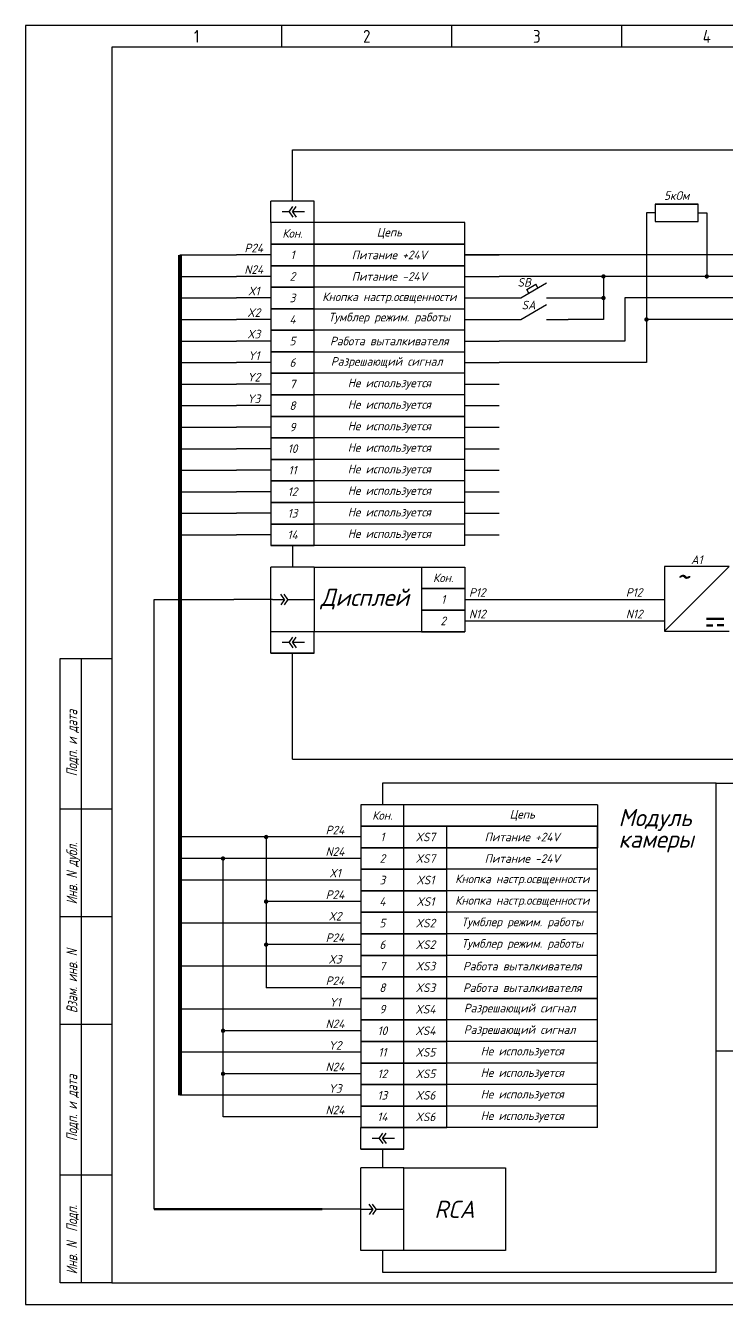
# Model space of a CAD drawing. Header units: millimetres. Extents: x 1328 to 12195, y -7 to 5934.
# Drawn here: x 1328 to 1490.8, y 1078 to 1375 of the extents above; entities that cross this region are included whole.
import ezdxf
from ezdxf.enums import TextEntityAlignment as Align

# ---------------------------------------------------------------- set-up
doc = ezdxf.new("R2010")
doc.units = ezdxf.units.MM
for name, color, linetype in [('ELEMENT', 2, 'Continuous'), ('FORMAT_LINE', 7, 'Continuous'), ('LINE', 3, 'Continuous'), ('TEXT', 7, 'Continuous'), ('Электроаппараты', 2, 'Continuous')]:
    doc.layers.add(name, color=color, linetype=linetype)
doc.styles.add('GOST_B', font='GOST_B.TTF', dxfattribs={"oblique": 15})
doc.styles.add('STYLE1', font='txtnew_w.shx', dxfattribs={"width": 0.8, "oblique": 15})

# ---------------------------------------------------------------- blocks, each defined once
blk = doc.blocks.new('FORMAT_A3-1')
for p, q in [((59.5, 292), (59.5, 297)), ((99, 292), (99, 297)), ((138.5, 292), (138.5, 297))]:
    blk.add_line(p, q)
at = {"color": 2}
for p, q in [((13, 5), (13, 150)), ((20, 115), (8, 115)), ((20, 90), (8, 90)), ((20, 65), (8, 65)), ((20, 30), (8, 30))]:
    blk.add_line(p, q, dxfattribs=at)
blk.add_lwpolyline([(0, 0), (420, 0), (420, 297), (0, 297)], close=True)
blk.add_lwpolyline([(20, 5), (415, 5), (415, 292), (20, 292)], close=True, dxfattribs=at)
blk.add_lwpolyline([(20, 5), (8, 5), (8, 150), (20, 150)], dxfattribs=at)
at = {"style": 'STYLE1', "width": 0.8}
for s, p in [('1', (39.75, 294.5)), ('2', (79.25, 294.5)), ('3', (118.75, 294.5)), ('4', (158.25, 294.5))]:
    blk.add_text(s, height=3, dxfattribs=at).set_placement(p, align=Align.MIDDLE_CENTER)
at = {"style": 'STYLE1', "oblique": 15, "width": 0.7}
for s, p in [('Подп. и дата', (12, 122.64)), ('Инв. N дубл.', (12, 92.91)), ('Взам. инв. N', (12, 67.64)), ('Подп. и дата', (12, 37.91)), ('Инв. N  Подп.', (12, 7))]:
    blk.add_text(s, height=2.5, rotation=90, dxfattribs=at).set_placement(p)

msp = doc.modelspace()

# ---------------------------------------------------------------- linework, layer by layer
at = {"layer": 'ELEMENT'}
for p, q in [((1474.23, 1333.52), (1474.23, 1329.52)), ((1484.23, 1333.52), (1474.23, 1333.52)), ((1474.23, 1333.52), (1484.23, 1333.52)), ((1484.23, 1329.52), (1484.23, 1333.52)), ((1474.23, 1329.52), (1484.23, 1329.52)), ((1443, 1311.74), (1449, 1315.24)), ((1444.43, 1313.73), (1446.52, 1314.95)), ((1444.93, 1312.87), (1444.43, 1313.73)), ((1447.02, 1314.09), (1446.52, 1314.95)), ((1438, 1311.74), (1443, 1311.74)), ((1443, 1306.74), (1449, 1310.24)), ((1449, 1311.74), (1454, 1311.74)), ((1438, 1306.74), (1443, 1306.74)), ((1449, 1306.74), (1454, 1306.74))]:
    msp.add_line(p, q, dxfattribs=at)
at = {"layer": 'ELEMENT', "color": 7}
msp.add_line((1484.23, 1331.52), (1486.23, 1331.52), dxfattribs=at)
at = {"layer": 'ELEMENT', "const_width": 0.5}
for points in [[(1461.98, 1316.74, 1), (1462.48, 1316.74, 1)], [(1485.98, 1316.74, 1), (1486.48, 1316.74, 1)], [(1461.98, 1311.74, 1), (1462.48, 1311.74, 1)], [(1471.98, 1306.74, 1), (1472.48, 1306.74, 1)], [(1373.62, 1141.56, 1), (1374.12, 1141.56, 1)], [(1373.62, 1131.56, 1), (1374.12, 1131.56, 1)]]:
    msp.add_lwpolyline(points, format="xyb", close=True, dxfattribs=at)
at = {"layer": 'ELEMENT', "color": 2, "const_width": 0.5}
for points in [[(1383.62, 1186.56, 1), (1384.12, 1186.56, 1)], [(1373.62, 1181.56, 1), (1374.12, 1181.56, 1)], [(1383.62, 1171.56, 1), (1384.12, 1171.56, 1)], [(1383.62, 1161.56, 1), (1384.12, 1161.56, 1)]]:
    msp.add_lwpolyline(points, format="xyb", close=True, dxfattribs=at)
at = {"layer": 'FORMAT_LINE'}
for p, q in [((1389.23, 1331.74), (1387.62, 1331.74)), ((1389.23, 1331.74), (1390.09, 1332.97)), ((1389.23, 1331.74), (1390.08, 1330.52)), ((1390, 1331.74), (1390.86, 1332.97)), ((1392.8, 1331.74), (1390, 1331.74)), ((1390, 1331.74), (1390.85, 1330.52)), ((1385.36, 1241.74), (1388.16, 1241.74)), ((1388.16, 1241.74), (1387.3, 1240.51)), ((1388.16, 1241.74), (1387.31, 1242.96)), ((1388.93, 1241.74), (1388.07, 1240.51)), ((1388.93, 1241.74), (1388.08, 1242.96)), ((1388.93, 1241.74), (1395, 1241.74)), ((1389.23, 1231.74), (1390.09, 1232.97)), ((1390, 1231.74), (1390.86, 1232.97)), ((1389.23, 1231.74), (1387.62, 1231.74)), ((1389.23, 1231.74), (1390.08, 1230.52)), ((1392.8, 1231.74), (1390, 1231.74)), ((1390, 1231.74), (1390.85, 1230.52)), ((1410.1, 1116.56), (1410.96, 1117.79)), ((1410.87, 1116.56), (1411.73, 1117.79)), ((1410.1, 1116.56), (1408.49, 1116.56)), ((1410.1, 1116.56), (1410.95, 1115.34)), ((1413.67, 1116.56), (1410.87, 1116.56)), ((1410.87, 1116.56), (1411.72, 1115.34)), ((1405.87, 1100.09), (1408.67, 1100.09)), ((1408.67, 1100.09), (1407.81, 1098.87)), ((1408.67, 1100.09), (1407.82, 1101.31)), ((1409.44, 1100.09), (1408.58, 1098.87)), ((1409.44, 1100.09), (1408.59, 1101.31)), ((1409.44, 1100.09), (1411.05, 1100.09))]:
    msp.add_line(p, q, dxfattribs=at)
at = {"layer": 'FORMAT_LINE', "color": 7}
for p, q in [((1474.23, 1331.52), (1472.23, 1331.52)), ((1472.23, 1331.52), (1472.23, 1306.74)), ((1486.23, 1331.52), (1486.23, 1316.74))]:
    msp.add_line(p, q, dxfattribs=at)
at = {"layer": 'FORMAT_LINE'}
msp.add_lwpolyline([(1488.39, 1142.28), (1488.39, 1142.28)], dxfattribs=at)
at = {"layer": 'LINE'}
for p, q in [((1363.87, 1321.74), (1370.85, 1321.74)), ((1370.85, 1321.74), (1377, 1321.74)), ((1430, 1321.74), (1438, 1321.74)), ((1438, 1321.74), (1430, 1321.74)), ((1363.88, 1316.74), (1377, 1316.74)), ((1363.88, 1311.74), (1377, 1311.74)), ((1363.88, 1306.74), (1377, 1306.74)), ((1363.88, 1301.74), (1377, 1301.74)), ((1363.88, 1296.74), (1377, 1296.74)), ((1363.88, 1291.74), (1377, 1291.74)), ((1363.88, 1286.74), (1377, 1286.74)), ((1363.88, 1281.74), (1377, 1281.74)), ((1363.88, 1276.74), (1377, 1276.74)), ((1363.88, 1271.74), (1377, 1271.74)), ((1363.88, 1266.74), (1377, 1266.74)), ((1363.88, 1261.74), (1377, 1261.74)), ((1363.87, 1256.74), (1377, 1256.74)), ((1357.86, 1100.09), (1357.86, 1241.74)), ((1357.86, 1241.74), (1376.41, 1241.74)), ((1363.87, 1181.56), (1363.87, 1181.56)), ((1393.87, 1176.56), (1363.87, 1176.56)), ((1393.87, 1166.56), (1363.87, 1166.56)), ((1393.87, 1156.56), (1363.87, 1156.56)), ((1393.87, 1146.56), (1363.87, 1146.56)), ((1393.87, 1136.56), (1363.87, 1136.56)), ((1393.87, 1126.56), (1363.87, 1126.56))]:
    msp.add_line(p, q, dxfattribs=at)
at = {"layer": 'LINE', "color": 1}
for p, q in [((1393.87, 1186.56), (1363.87, 1186.56)), ((1383.87, 1186.56), (1383.87, 1151.56)), ((1393.87, 1171.56), (1383.87, 1171.56)), ((1393.87, 1161.56), (1383.87, 1161.56)), ((1393.87, 1151.56), (1383.87, 1151.56))]:
    msp.add_line(p, q, dxfattribs=at)
at = {"layer": 'LINE', "color": 4}
for p, q in [((1393.87, 1181.56), (1363.87, 1181.56)), ((1373.87, 1121.56), (1373.87, 1181.56)), ((1393.87, 1141.56), (1373.87, 1141.56)), ((1393.87, 1131.56), (1373.87, 1131.56)), ((1393.87, 1121.56), (1373.87, 1121.56))]:
    msp.add_line(p, q, dxfattribs=at)
at = {"layer": 'LINE', "lineweight": 50}
msp.add_line((1396.91, 1100.09), (1357.86, 1100.09), dxfattribs=at)
at = {"layer": 'LINE'}
msp.add_lwpolyline([(1363.87, 1321.74, 1, 1, 0), (1363.87, 1126.56, 0, 0, 0)], format="xyseb", dxfattribs=at)
at = {"layer": 'TEXT'}
for p, q in [((1385, 1321.74), (1377, 1321.74)), ((1430, 1321.74), (1438, 1321.74)), ((1385, 1316.74), (1377, 1316.74)), ((1430, 1316.74), (1438, 1316.74)), ((1385, 1311.74), (1377, 1311.74)), ((1430, 1311.74), (1438, 1311.74)), ((1385, 1306.74), (1377, 1306.74)), ((1430, 1306.74), (1438, 1306.74)), ((1385, 1301.74), (1377, 1301.74)), ((1430, 1301.74), (1438, 1301.74)), ((1385, 1296.74), (1377, 1296.74)), ((1430, 1296.74), (1438, 1296.74)), ((1385, 1291.74), (1377, 1291.74)), ((1430, 1291.74), (1438, 1291.74)), ((1385, 1286.74), (1377, 1286.74)), ((1430, 1286.74), (1438, 1286.74)), ((1385, 1281.74), (1377, 1281.74)), ((1430, 1281.74), (1438, 1281.74)), ((1385, 1276.74), (1377, 1276.74)), ((1430, 1276.74), (1438, 1276.74)), ((1385, 1271.74), (1377, 1271.74)), ((1430, 1271.74), (1438, 1271.74)), ((1385, 1266.74), (1377, 1266.74)), ((1430, 1266.74), (1438, 1266.74)), ((1385, 1261.74), (1377, 1261.74)), ((1430, 1261.74), (1438, 1261.74)), ((1385, 1256.74), (1377, 1256.74)), ((1430, 1256.74), (1438, 1256.74)), ((1385.36, 1241.74), (1376.41, 1241.74)), ((1430, 1241.74), (1440, 1241.74)), ((1466.43, 1241.74), (1476.43, 1241.74)), ((1430, 1236.74), (1440, 1236.74)), ((1466.43, 1236.74), (1476.43, 1236.74)), ((1405.87, 1186.56), (1393.87, 1186.56)), ((1405.87, 1181.56), (1393.87, 1181.56)), ((1405.87, 1176.56), (1393.87, 1176.56)), ((1405.87, 1171.56), (1393.87, 1171.56)), ((1443.37, 1171.56), (1443.37, 1171.56)), ((1405.87, 1166.56), (1393.87, 1166.56)), ((1405.87, 1161.56), (1393.87, 1161.56)), ((1405.87, 1156.56), (1393.87, 1156.56)), ((1405.87, 1151.56), (1393.87, 1151.56)), ((1405.87, 1146.56), (1393.87, 1146.56)), ((1405.87, 1141.56), (1393.87, 1141.56)), ((1405.87, 1136.56), (1393.87, 1136.56)), ((1405.87, 1131.56), (1393.87, 1131.56)), ((1405.87, 1126.56), (1393.87, 1126.56)), ((1405.87, 1121.56), (1393.87, 1121.56)), ((1405.87, 1100.09), (1396.91, 1100.09))]:
    msp.add_line(p, q, dxfattribs=at)
at = {"layer": 'Электроаппараты'}
for p, q in [((1390, 1334.24), (1390, 1346.16)), ((1390, 1346.16), (1593.4, 1346.16)), ((1385, 1329.24), (1385, 1334.24)), ((1395, 1334.24), (1385, 1334.24)), ((1395, 1329.24), (1395, 1334.24)), ((1385, 1329.24), (1385, 1324.24)), ((1395, 1329.24), (1385, 1329.24)), ((1395, 1329.24), (1385, 1329.24)), ((1395, 1329.24), (1385, 1329.24)), ((1395, 1324.24), (1395, 1329.24)), ((1430, 1329.24), (1395, 1329.24)), ((1430, 1324.24), (1430, 1329.24)), ((1385, 1324.24), (1395, 1324.24)), ((1385, 1324.24), (1385, 1319.24)), ((1395, 1324.24), (1385, 1324.24)), ((1395, 1324.24), (1430, 1324.24)), ((1430, 1324.24), (1395, 1324.24)), ((1395, 1319.24), (1395, 1324.24)), ((1430, 1324.24), (1395, 1324.24)), ((1430, 1319.24), (1430, 1324.24)), ((1385, 1319.24), (1395, 1319.24)), ((1385, 1319.24), (1385, 1314.24)), ((1395, 1319.24), (1385, 1319.24)), ((1395, 1319.24), (1430, 1319.24)), ((1430, 1319.24), (1395, 1319.24)), ((1395, 1314.24), (1395, 1319.24)), ((1430, 1319.24), (1395, 1319.24)), ((1430, 1314.24), (1430, 1319.24)), ((1385, 1314.24), (1395, 1314.24)), ((1385, 1314.24), (1385, 1309.24)), ((1395, 1314.24), (1385, 1314.24)), ((1430, 1314.24), (1395, 1314.24)), ((1395, 1309.24), (1395, 1314.24)), ((1430, 1314.24), (1395, 1314.24)), ((1430, 1309.24), (1430, 1314.24)), ((1492.51, 1311.74), (1467.23, 1311.74)), ((1467.23, 1311.74), (1467.23, 1301.74)), ((1385, 1309.24), (1395, 1309.24)), ((1385, 1309.24), (1385, 1304.24)), ((1395, 1309.24), (1385, 1309.24)), ((1395, 1304.24), (1395, 1309.24)), ((1395, 1309.24), (1430, 1309.24)), ((1430, 1304.24), (1430, 1309.24)), ((1385, 1304.24), (1395, 1304.24)), ((1385, 1304.24), (1385, 1299.24)), ((1395, 1304.24), (1385, 1304.24)), ((1430, 1304.24), (1395, 1304.24)), ((1395, 1299.24), (1395, 1304.24)), ((1430, 1304.24), (1395, 1304.24)), ((1430, 1299.24), (1430, 1304.24)), ((1492.51, 1306.74), (1472.23, 1306.74)), ((1472.23, 1306.74), (1472.23, 1296.74)), ((1467.23, 1301.74), (1438, 1301.74)), ((1385, 1299.24), (1395, 1299.24)), ((1385, 1299.24), (1385, 1294.24)), ((1395, 1299.24), (1385, 1299.24)), ((1395, 1294.24), (1395, 1299.24)), ((1395, 1299.24), (1430, 1299.24)), ((1430, 1294.24), (1430, 1299.24)), ((1472.23, 1296.74), (1438, 1296.74)), ((1385, 1294.24), (1395, 1294.24)), ((1385, 1294.24), (1385, 1289.24)), ((1395, 1294.24), (1385, 1294.24)), ((1430, 1294.24), (1395, 1294.24)), ((1395, 1289.24), (1395, 1294.24)), ((1430, 1294.24), (1395, 1294.24)), ((1430, 1289.24), (1430, 1294.24)), ((1385, 1289.24), (1395, 1289.24)), ((1395, 1289.24), (1385, 1289.24)), ((1385, 1289.24), (1385, 1284.24)), ((1430, 1289.24), (1395, 1289.24)), ((1430, 1289.24), (1395, 1289.24)), ((1395, 1284.24), (1395, 1289.24)), ((1430, 1284.24), (1430, 1289.24)), ((1385, 1284.24), (1395, 1284.24)), ((1385, 1284.24), (1385, 1279.24)), ((1395, 1284.24), (1385, 1284.24)), ((1395, 1284.24), (1430, 1284.24)), ((1430, 1284.24), (1395, 1284.24)), ((1395, 1279.24), (1395, 1284.24)), ((1430, 1284.24), (1395, 1284.24)), ((1430, 1279.24), (1430, 1284.24)), ((1385, 1279.24), (1395, 1279.24)), ((1385, 1279.24), (1385, 1274.24)), ((1395, 1279.24), (1385, 1279.24)), ((1430, 1279.24), (1395, 1279.24)), ((1395, 1274.24), (1395, 1279.24)), ((1430, 1279.24), (1395, 1279.24)), ((1430, 1274.24), (1430, 1279.24)), ((1385, 1274.24), (1395, 1274.24)), ((1385, 1274.24), (1385, 1269.24)), ((1395, 1274.24), (1385, 1274.24)), ((1430, 1274.24), (1395, 1274.24)), ((1395, 1269.24), (1395, 1274.24)), ((1430, 1274.24), (1395, 1274.24)), ((1430, 1269.24), (1430, 1274.24)), ((1385, 1269.24), (1395, 1269.24)), ((1385, 1269.24), (1385, 1264.24)), ((1395, 1269.24), (1385, 1269.24)), ((1430, 1269.24), (1395, 1269.24)), ((1395, 1264.24), (1395, 1269.24)), ((1430, 1269.24), (1395, 1269.24)), ((1430, 1264.24), (1430, 1269.24)), ((1385, 1264.24), (1395, 1264.24)), ((1385, 1264.24), (1385, 1259.24)), ((1395, 1264.24), (1385, 1264.24)), ((1430, 1264.24), (1395, 1264.24)), ((1395, 1259.24), (1395, 1264.24)), ((1430, 1264.24), (1395, 1264.24)), ((1430, 1259.24), (1430, 1264.24)), ((1385, 1259.24), (1395, 1259.24)), ((1385, 1259.24), (1385, 1254.24)), ((1395, 1259.24), (1385, 1259.24)), ((1430, 1259.24), (1395, 1259.24)), ((1395, 1254.24), (1395, 1259.24)), ((1430, 1259.24), (1395, 1259.24)), ((1430, 1254.24), (1430, 1259.24)), ((1385, 1254.24), (1395, 1254.24)), ((1395, 1254.24), (1385, 1254.24)), ((1390, 1254.24), (1390, 1249.24)), ((1430, 1254.24), (1395, 1254.24)), ((1430, 1254.24), (1395, 1254.24)), ((1385, 1234.24), (1385, 1249.24)), ((1395, 1249.24), (1385, 1249.24)), ((1395, 1249.24), (1420, 1249.24)), ((1395, 1249.24), (1395, 1234.24)), ((1420, 1249.24), (1420, 1234.24)), ((1420, 1249.24), (1430, 1249.24)), ((1430, 1249.24), (1430, 1244.24)), ((1430, 1244.24), (1420, 1244.24)), ((1420, 1244.24), (1430, 1244.24)), ((1430, 1244.24), (1430, 1239.24)), ((1430, 1239.24), (1420, 1239.24)), ((1420, 1239.24), (1430, 1239.24)), ((1430, 1239.24), (1430, 1234.24)), ((1420, 1234.24), (1385, 1234.24)), ((1385, 1229.24), (1385, 1234.24)), ((1395, 1234.24), (1385, 1234.24)), ((1395, 1229.24), (1395, 1234.24)), ((1430, 1234.24), (1420, 1234.24)), ((1420, 1234.24), (1430, 1234.24)), ((1385, 1229.24), (1395, 1229.24)), ((1395, 1229.24), (1385, 1229.24)), ((1395, 1229.24), (1385, 1229.24)), ((1390, 1204.63), (1593.4, 1204.63)), ((1488.39, 1199.06), (1410.87, 1199.06)), ((1410.87, 1199.06), (1410.87, 1194.06)), ((1488.39, 1085.5), (1488.39, 1199.06)), ((1488.39, 1199.06), (1523.39, 1199.06)), ((1405.87, 1194.06), (1405.87, 1189.06)), ((1415.87, 1194.06), (1405.87, 1194.06)), ((1425.87, 1194.06), (1415.87, 1194.06)), ((1415.87, 1189.06), (1415.87, 1194.06)), ((1460.87, 1194.06), (1425.87, 1194.06)), ((1460.87, 1194.06), (1460.87, 1189.06)), ((1405.87, 1189.06), (1405.87, 1184.06)), ((1405.87, 1189.06), (1415.87, 1189.06)), ((1415.87, 1189.06), (1405.87, 1189.06)), ((1415.87, 1189.06), (1425.87, 1189.06)), ((1425.87, 1189.06), (1415.87, 1189.06)), ((1415.87, 1184.06), (1415.87, 1189.06)), ((1425.87, 1189.06), (1460.87, 1189.06)), ((1460.87, 1189.06), (1425.87, 1189.06)), ((1425.87, 1184.06), (1425.87, 1189.06)), ((1460.87, 1189.06), (1425.87, 1189.06)), ((1460.87, 1184.06), (1460.87, 1189.06)), ((1460.87, 1189.06), (1460.87, 1184.06)), ((1405.87, 1184.06), (1405.87, 1179.06)), ((1405.87, 1184.06), (1415.87, 1184.06)), ((1415.87, 1184.06), (1405.87, 1184.06)), ((1415.87, 1184.06), (1425.87, 1184.06)), ((1425.87, 1184.06), (1415.87, 1184.06)), ((1415.87, 1179.06), (1415.87, 1184.06)), ((1425.87, 1184.06), (1460.87, 1184.06)), ((1460.87, 1184.06), (1425.87, 1184.06)), ((1425.87, 1179.06), (1425.87, 1184.06)), ((1460.87, 1184.06), (1425.87, 1184.06)), ((1460.87, 1179.06), (1460.87, 1184.06)), ((1405.87, 1179.06), (1405.87, 1174.06)), ((1405.87, 1179.06), (1415.87, 1179.06)), ((1415.87, 1179.06), (1405.87, 1179.06)), ((1415.87, 1179.06), (1425.87, 1179.06)), ((1425.87, 1179.06), (1415.87, 1179.06)), ((1415.87, 1174.06), (1415.87, 1179.06)), ((1460.87, 1179.06), (1425.87, 1179.06)), ((1425.87, 1174.06), (1425.87, 1179.06)), ((1460.87, 1179.06), (1425.87, 1179.06)), ((1460.87, 1174.06), (1460.87, 1179.06)), ((1405.87, 1174.06), (1405.87, 1169.06)), ((1405.87, 1174.06), (1415.87, 1174.06)), ((1415.87, 1174.06), (1405.87, 1174.06)), ((1415.87, 1174.06), (1425.87, 1174.06)), ((1425.87, 1174.06), (1415.87, 1174.06)), ((1415.87, 1169.06), (1415.87, 1174.06)), ((1460.87, 1174.06), (1425.87, 1174.06)), ((1425.87, 1169.06), (1425.87, 1174.06)), ((1460.87, 1174.06), (1425.87, 1174.06)), ((1460.87, 1169.06), (1460.87, 1174.06)), ((1405.87, 1169.06), (1405.87, 1164.06)), ((1405.87, 1169.06), (1415.87, 1169.06)), ((1415.87, 1169.06), (1405.87, 1169.06)), ((1415.87, 1169.06), (1425.87, 1169.06)), ((1425.87, 1169.06), (1415.87, 1169.06)), ((1415.87, 1164.06), (1415.87, 1169.06)), ((1460.87, 1169.06), (1425.87, 1169.06)), ((1425.87, 1164.06), (1425.87, 1169.06)), ((1460.87, 1169.06), (1425.87, 1169.06)), ((1460.87, 1164.06), (1460.87, 1169.06)), ((1405.87, 1164.06), (1405.87, 1159.06)), ((1405.87, 1164.06), (1415.87, 1164.06)), ((1415.87, 1164.06), (1405.87, 1164.06)), ((1415.87, 1164.06), (1425.87, 1164.06)), ((1425.87, 1164.06), (1415.87, 1164.06)), ((1415.87, 1159.06), (1415.87, 1164.06)), ((1460.87, 1164.06), (1425.87, 1164.06)), ((1425.87, 1159.06), (1425.87, 1164.06)), ((1460.87, 1164.06), (1425.87, 1164.06)), ((1460.87, 1159.06), (1460.87, 1164.06)), ((1405.87, 1159.06), (1405.87, 1154.06)), ((1405.87, 1159.06), (1415.87, 1159.06)), ((1415.87, 1159.06), (1405.87, 1159.06)), ((1415.87, 1159.06), (1425.87, 1159.06)), ((1425.87, 1159.06), (1415.87, 1159.06)), ((1415.87, 1154.06), (1415.87, 1159.06)), ((1460.87, 1159.06), (1425.87, 1159.06)), ((1425.87, 1154.06), (1425.87, 1159.06)), ((1460.87, 1159.06), (1425.87, 1159.06)), ((1460.87, 1154.06), (1460.87, 1159.06)), ((1405.87, 1154.06), (1405.87, 1149.06)), ((1405.87, 1154.06), (1415.87, 1154.06)), ((1415.87, 1154.06), (1405.87, 1154.06)), ((1415.87, 1154.06), (1425.87, 1154.06)), ((1425.87, 1154.06), (1415.87, 1154.06)), ((1415.87, 1149.06), (1415.87, 1154.06)), ((1460.87, 1154.06), (1425.87, 1154.06)), ((1460.87, 1154.06), (1425.87, 1154.06)), ((1425.87, 1149.06), (1425.87, 1154.06)), ((1460.87, 1149.06), (1460.87, 1154.06)), ((1405.87, 1149.06), (1405.87, 1144.06)), ((1405.87, 1149.06), (1415.87, 1149.06)), ((1415.87, 1149.06), (1405.87, 1149.06)), ((1415.87, 1149.06), (1425.87, 1149.06)), ((1425.87, 1149.06), (1415.87, 1149.06)), ((1415.87, 1144.06), (1415.87, 1149.06)), ((1425.87, 1149.06), (1460.87, 1149.06)), ((1460.87, 1149.06), (1425.87, 1149.06)), ((1425.87, 1144.06), (1425.87, 1149.06)), ((1460.87, 1149.06), (1425.87, 1149.06)), ((1460.87, 1144.06), (1460.87, 1149.06)), ((1405.87, 1144.06), (1405.87, 1139.06)), ((1405.87, 1144.06), (1415.87, 1144.06)), ((1415.87, 1144.06), (1405.87, 1144.06)), ((1415.87, 1144.06), (1425.87, 1144.06)), ((1425.87, 1144.06), (1415.87, 1144.06)), ((1415.87, 1139.06), (1415.87, 1144.06)), ((1460.87, 1144.06), (1425.87, 1144.06)), ((1425.87, 1139.06), (1425.87, 1144.06)), ((1460.87, 1144.06), (1425.87, 1144.06)), ((1460.87, 1139.06), (1460.87, 1144.06)), ((1405.87, 1139.06), (1405.87, 1134.06)), ((1405.87, 1139.06), (1415.87, 1139.06)), ((1415.87, 1139.06), (1405.87, 1139.06)), ((1415.87, 1139.06), (1425.87, 1139.06)), ((1425.87, 1139.06), (1415.87, 1139.06)), ((1415.87, 1134.06), (1415.87, 1139.06)), ((1460.87, 1139.06), (1425.87, 1139.06)), ((1425.87, 1134.06), (1425.87, 1139.06)), ((1460.87, 1139.06), (1425.87, 1139.06)), ((1460.87, 1134.06), (1460.87, 1139.06)), ((1523.39, 1136.78), (1488.39, 1136.78)), ((1405.87, 1134.06), (1405.87, 1129.06)), ((1405.87, 1134.06), (1415.87, 1134.06)), ((1415.87, 1134.06), (1405.87, 1134.06)), ((1415.87, 1134.06), (1425.87, 1134.06)), ((1425.87, 1134.06), (1415.87, 1134.06)), ((1415.87, 1129.06), (1415.87, 1134.06)), ((1460.87, 1134.06), (1425.87, 1134.06)), ((1425.87, 1129.06), (1425.87, 1134.06)), ((1460.87, 1134.06), (1425.87, 1134.06)), ((1460.87, 1129.06), (1460.87, 1134.06)), ((1405.87, 1129.06), (1405.87, 1124.06)), ((1405.87, 1129.06), (1415.87, 1129.06)), ((1415.87, 1129.06), (1405.87, 1129.06)), ((1415.87, 1129.06), (1425.87, 1129.06)), ((1425.87, 1129.06), (1415.87, 1129.06)), ((1415.87, 1124.06), (1415.87, 1129.06)), ((1460.87, 1129.06), (1425.87, 1129.06)), ((1425.87, 1124.06), (1425.87, 1129.06)), ((1460.87, 1129.06), (1425.87, 1129.06)), ((1460.87, 1124.06), (1460.87, 1129.06)), ((1405.87, 1124.06), (1405.87, 1119.06)), ((1405.87, 1124.06), (1415.87, 1124.06)), ((1415.87, 1124.06), (1405.87, 1124.06)), ((1415.87, 1124.06), (1425.87, 1124.06)), ((1425.87, 1124.06), (1415.87, 1124.06)), ((1415.87, 1119.06), (1415.87, 1124.06)), ((1460.87, 1124.06), (1425.87, 1124.06)), ((1425.87, 1119.06), (1425.87, 1124.06)), ((1460.87, 1124.06), (1425.87, 1124.06)), ((1460.87, 1119.06), (1460.87, 1124.06)), ((1405.87, 1119.06), (1415.87, 1119.06)), ((1415.87, 1119.06), (1405.87, 1119.06)), ((1405.87, 1114.06), (1405.87, 1119.06)), ((1415.87, 1119.06), (1405.87, 1119.06)), ((1415.87, 1119.06), (1425.87, 1119.06)), ((1425.87, 1119.06), (1415.87, 1119.06)), ((1415.87, 1114.06), (1415.87, 1119.06)), ((1460.87, 1119.06), (1425.87, 1119.06)), ((1460.87, 1119.06), (1425.87, 1119.06)), ((1405.87, 1114.06), (1415.87, 1114.06)), ((1415.87, 1114.06), (1405.87, 1114.06)), ((1415.87, 1114.06), (1405.87, 1114.06)), ((1410.87, 1114.06), (1410.87, 1109.69)), ((1405.87, 1090.5), (1405.87, 1109.69)), ((1415.87, 1109.69), (1405.87, 1109.69)), ((1415.87, 1090.5), (1415.87, 1109.69)), ((1415.87, 1109.69), (1439.48, 1109.69)), ((1439.48, 1109.69), (1439.48, 1090.5)), ((1415.87, 1090.5), (1405.87, 1090.5)), ((1410.87, 1090.5), (1410.87, 1085.5)), ((1439.48, 1090.5), (1415.87, 1090.5)), ((1410.87, 1085.5), (1488.39, 1085.5))]:
    msp.add_line(p, q, dxfattribs=at)
at = {"layer": 'Электроаппараты', "color": 1}
msp.add_line((1492.51, 1321.74), (1438, 1321.74), dxfattribs=at)
at = {"layer": 'Электроаппараты', "color": 4}
for p, q in [((1492.51, 1316.74), (1438, 1316.74)), ((1462.23, 1316.74), (1462.23, 1306.74)), ((1454, 1311.74), (1462.23, 1311.74)), ((1462.23, 1306.74), (1454, 1306.74))]:
    msp.add_line(p, q, dxfattribs=at)
at = {"layer": 'Электроаппараты', "color": 2}
for p, q in [((1476.43, 1249.35), (1476.43, 1234.35)), ((1491.43, 1249.35), (1476.43, 1249.35)), ((1476.43, 1234.35), (1491.43, 1249.35)), ((1438.61, 1241.74), (1476.43, 1241.74)), ((1438.61, 1236.74), (1476.43, 1236.74)), ((1476.43, 1234.35), (1491.43, 1234.35)), ((1411.05, 1100.09), (1415.87, 1100.09))]:
    msp.add_line(p, q, dxfattribs=at)
at = {"layer": 'Электроаппараты', "color": 2, "lineweight": 50}
for p, q in [((1486.16, 1235.7), (1487.66, 1235.7)), ((1490.16, 1235.72), (1488.66, 1235.72))]:
    msp.add_line(p, q, dxfattribs=at)
msp.add_lwpolyline([(1486.16, 1237.22), (1490.16, 1237.22)], dxfattribs=at)
at = {"layer": 'Электроаппараты'}
msp.add_lwpolyline([(1390, 1204.63), (1390, 1229.24)], dxfattribs=at)

# ---------------------------------------------------------------- block references
msp.add_blockref('FORMAT_A3-1', (1328, 1078))

# ---------------------------------------------------------------- texts
at = {"style": 'GOST_B', "oblique": 15}
msp.add_text('SB', height=2, dxfattribs=at).set_placement((1443.83, 1314.36), align=Align.CENTER)
msp.add_text('SA', height=2, dxfattribs=at).set_placement((1443.2, 1308.49), align=Align.BOTTOM_LEFT)
at = {"layer": 'FORMAT_LINE', "color": 7, "style": 'GOST_B', "oblique": 15}
msp.add_text('5кОм', height=2, dxfattribs=at).set_placement((1479.23, 1335.52), align=Align.MIDDLE)
at = {"layer": 'TEXT', "style": 'GOST_B', "oblique": 15}
for s, height, p in [('Кон.', 2, (1390, 1326.74)), ('Цепь', 2, (1412.5, 1326.74)), ('1', 2, (1390, 1321.74)), ('Питание +24V', 2, (1412.5, 1321.74)), ('2', 2, (1390, 1316.74)), ('Питание -24V', 2, (1412.5, 1316.74)), ('3', 2, (1390, 1311.74)), ('Кнопка настр.освщенности', 2, (1412.5, 1311.74)), ('4', 2, (1390, 1306.74)), ('Тумблер режим. работы', 2, (1412.5, 1307.03)), ('5', 2, (1390, 1301.74)), ('Работа выталкивателя', 2, (1412.5, 1301.74)), ('Разрешающий сигнал ', 2, (1412.5, 1296.74)), ('6', 2, (1390, 1296.74)), ('7', 2, (1390, 1291.74)), ('Не используется', 2, (1412.5, 1291.74)), ('8', 2, (1390, 1286.74)), ('Не используется', 2, (1412.5, 1286.74)), ('9', 2, (1390, 1281.74)), ('Не используется', 2, (1412.5, 1281.74)), ('10', 2, (1390, 1276.74)), ('Не используется', 2, (1412.5, 1276.74)), ('11', 2, (1390, 1271.74)), ('Не используется', 2, (1412.5, 1271.74)), ('12', 2, (1390, 1266.74)), ('Не используется', 2, (1412.5, 1266.74)), ('13', 2, (1390, 1261.74)), ('Не используется', 2, (1412.5, 1261.74)), ('14', 2, (1390, 1256.74)), ('Не используется', 2, (1412.5, 1256.74)), ('Кон.', 2, (1425, 1246.74)), ('Дисплей', 4, (1406.81, 1241.82)), ('1', 2, (1425, 1241.74)), ('2', 2, (1425, 1236.74)), ('Кон.', 2, (1410.87, 1191.56)), ('Цепь', 2, (1443.37, 1191.56)), ('1', 2, (1410.87, 1186.56)), ('XS7', 2, (1420.87, 1186.56)), ('Питание +24V', 2, (1443.37, 1186.56)), ('2', 2, (1410.87, 1181.56)), ('XS7', 2, (1420.87, 1181.56)), ('Питание -24V', 2, (1443.37, 1181.56)), ('3', 2, (1410.87, 1176.56)), ('XS1', 2, (1420.87, 1176.56)), ('Кнопка настр.освщенности', 2, (1443.37, 1176.56)), ('4', 2, (1410.87, 1171.56)), ('XS1', 2, (1420.87, 1171.56)), ('Кнопка настр.освщенности', 2, (1443.37, 1171.56)), ('5', 2, (1410.87, 1166.56)), ('XS2', 2, (1420.87, 1166.56)), ('Тумблер режим. работы', 2, (1443.37, 1166.56)), ('6', 2, (1410.87, 1161.56)), ('XS2', 2, (1420.87, 1161.56)), ('Тумблер режим. работы', 2, (1443.37, 1161.56)), ('7', 2, (1410.87, 1156.56)), ('XS3', 2, (1420.87, 1156.56)), ('Работа выталкивателя', 2, (1443.37, 1156.56)), ('8', 2, (1410.87, 1151.56)), ('XS3', 2, (1420.87, 1151.56)), ('Работа выталкивателя', 2, (1443.37, 1151.56)), ('9', 2, (1410.87, 1146.56)), ('XS4', 2, (1420.87, 1146.56)), ('Разрешающий сигнал ', 2, (1443.37, 1146.56)), ('10', 2, (1410.87, 1141.56)), ('XS4', 2, (1420.87, 1141.56)), ('Разрешающий сигнал ', 2, (1443.37, 1141.56)), ('11', 2, (1410.87, 1136.56)), ('XS5', 2, (1420.87, 1136.56)), ('Не используется', 2, (1443.37, 1136.56)), ('12', 2, (1410.87, 1131.56)), ('XS5', 2, (1420.87, 1131.56)), ('Не используется', 2, (1443.37, 1131.56)), ('13', 2, (1410.87, 1126.56)), ('XS6', 2, (1420.87, 1126.56)), ('Не используется', 2, (1443.37, 1126.56)), ('Не используется', 2, (1443.37, 1121.56)), ('14', 2, (1410.87, 1121.56)), ('XS6', 2, (1420.87, 1121.56)), ('RCA', 4, (1427.61, 1100.09))]:
    msp.add_text(s, height=height, dxfattribs=at).set_placement(p, align=Align.MIDDLE)
for s, p in [('P24', (1381, 1321.74)), ('N24', (1381, 1316.74)), ('X1', (1381, 1311.74)), ('X2', (1381, 1306.74)), ('X3', (1381, 1301.74)), ('Y1', (1381, 1296.74)), ('Y2', (1381, 1291.74)), ('Y3', (1381, 1286.74)), ('P24', (1399.87, 1186.56)), ('N24', (1399.87, 1181.56)), ('X1', (1399.87, 1176.56)), ('P24', (1399.87, 1171.56)), ('X2', (1399.87, 1166.56)), ('P24', (1399.87, 1161.56)), ('X3', (1399.87, 1156.56)), ('P24', (1399.87, 1151.56)), ('Y1', (1399.87, 1146.56)), ('N24', (1399.87, 1141.56)), ('Y2', (1399.87, 1136.56)), ('N24', (1399.87, 1131.56)), ('Y3', (1399.87, 1126.56)), ('N24', (1399.87, 1121.56))]:
    msp.add_text(s, height=2, dxfattribs=at).set_placement(p, align=Align.BOTTOM_CENTER)
for s, p in [('A1', (1482.58, 1249.35)), ('P12', (1431, 1241.74)), ('P12', (1467.43, 1241.74)), ('N12', (1431, 1236.74)), ('N12', (1467.43, 1236.74))]:
    msp.add_text(s, height=2, dxfattribs=at).set_placement(p, align=Align.BOTTOM_LEFT)
for s, p in [('  Модуль', (1460.87, 1189.06)), ('  камеры', (1460.87, 1184.06))]:
    msp.add_text(s, height=4, dxfattribs=at).set_placement(p)
at = {"layer": 'Электроаппараты', "style": 'GOST_B', "oblique": 15}
msp.add_text('~', height=5, dxfattribs=at).set_placement((1480.45, 1242.85), align=Align.BOTTOM_CENTER)

doc.saveas('drawing.dxf')
